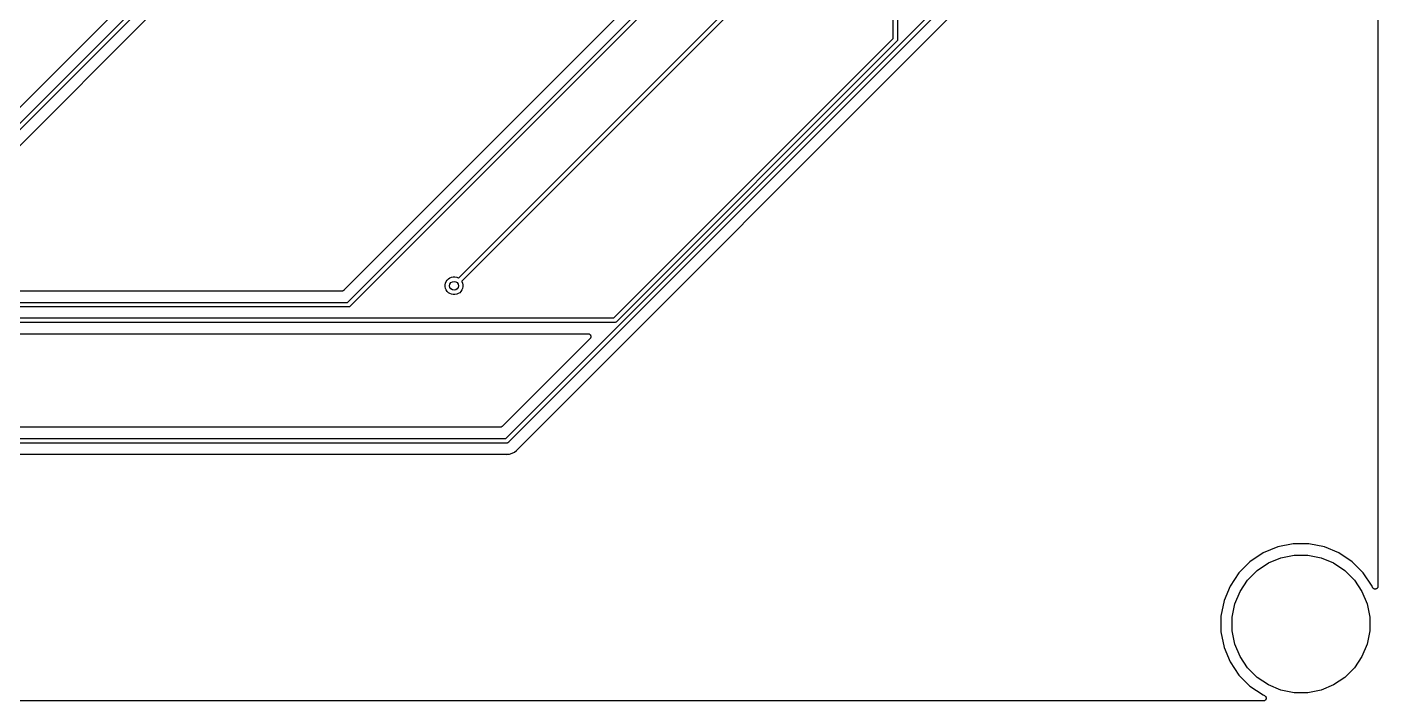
# Model space of a CAD drawing. Extents: x 2.15 to 10.02, y -5.18 to -1.32.
# Drawn here: x 7.622 to 10.018, y -5.18 to -3.985 of the extents above; entities that cross this region are included whole.
import ezdxf

# ---------------------------------------------------------------- set-up
doc = ezdxf.new("R2010")
doc.units = 0
doc.header["$MEASUREMENT"] = 0
doc.layers.add('BLACK', color=7, linetype='CONTINUOUS')

msp = doc.modelspace()

# ---------------------------------------------------------------- linework, layer by layer
at = {"layer": 'BLACK', "linetype": 'CONTINUOUS'}
for p, q in [((10.0184, -1.52349), (10.0184, -4.97651)), ((9.15846, -4.00543), (9.15846, -3.40828)), ((9.16634, -3.40685), (9.16634, -4.00687)), ((7.32317, -4.44173), (8.02205, -3.74286)), ((8.02205, -3.75399), (7.32772, -4.44832)), ((8.4716, -4.71457), (9.4061, -3.78006)), ((9.41167, -3.78563), (8.47615, -4.72115)), ((7.35963, -4.44469), (8.0016, -3.80272)), ((8.49116, -4.73442), (9.41632, -3.80926)), ((7.9151, -3.82152), (7.31635, -4.42027)), ((8.38754, -4.43012), (8.9378, -3.87987)), ((8.94438, -3.88442), (8.39311, -4.43568)), ((8.70646, -3.92922), (8.18391, -4.45176)), ((8.19073, -4.47323), (8.74472, -3.91924)), ((8.74927, -3.92583), (8.19528, -4.47981)), ((8.66311, -4.50079), (9.15846, -4.00543)), ((9.16505, -4.00998), (8.66766, -4.50737)), ((9.1652, -4.00986), (9.16505, -4.00998)), ((9.16569, -4.00926), (9.1652, -4.00986)), ((9.16606, -4.00857), (9.16569, -4.00926)), ((9.16628, -4.00783), (9.16606, -4.00857)), ((9.16634, -4.00725), (9.16628, -4.00783)), ((9.16634, -4.00687), (9.16636, -4.00706)), ((9.16636, -4.00706), (9.16634, -4.00725)), ((9.16634, -4.00725), (9.16634, -4.00725)), ((8.3673, -4.43366), (8.36949, -4.43147)), ((8.36949, -4.43147), (8.37207, -4.42975)), ((8.37207, -4.42975), (8.37493, -4.42856)), ((8.37493, -4.42856), (8.37798, -4.42795)), ((8.37798, -4.42795), (8.38108, -4.42795)), ((8.38108, -4.42795), (8.38412, -4.42856)), ((8.38412, -4.42856), (8.38699, -4.42975)), ((8.38699, -4.42975), (8.38754, -4.43012)), ((8.18038, -4.45323), (7.36317, -4.45323)), ((8.18084, -4.45318), (8.18038, -4.45323)), ((8.1813, -4.45314), (8.18084, -4.45318)), ((8.18132, -4.45314), (8.1813, -4.45314)), ((8.18135, -4.45313), (8.18132, -4.45314)), ((8.18179, -4.453), (8.18135, -4.45313)), ((8.18223, -4.45287), (8.18179, -4.453)), ((8.18226, -4.45286), (8.18223, -4.45287)), ((8.18228, -4.45285), (8.18226, -4.45286)), ((8.18269, -4.45263), (8.18228, -4.45285)), ((8.1831, -4.45242), (8.18269, -4.45263)), ((8.18312, -4.45241), (8.1831, -4.45242)), ((8.18314, -4.45239), (8.18312, -4.45241)), ((8.1835, -4.4521), (8.18314, -4.45239)), ((8.18386, -4.45181), (8.1835, -4.4521)), ((8.1839, -4.45178), (8.18386, -4.45181)), ((8.18391, -4.45176), (8.1839, -4.45178)), ((8.1839, -4.45178), (8.1839, -4.45178)), ((8.1839, -4.45178), (8.1839, -4.45178)), ((8.36378, -4.44215), (8.36438, -4.43911)), ((8.36378, -4.44525), (8.36378, -4.44215)), ((8.36438, -4.44829), (8.36378, -4.44525)), ((8.36438, -4.43911), (8.36557, -4.43624)), ((8.36557, -4.45116), (8.36438, -4.44829)), ((8.36557, -4.43624), (8.3673, -4.43366)), ((8.3673, -4.45374), (8.36557, -4.45116)), ((8.36949, -4.45593), (8.3673, -4.45374)), ((8.37207, -4.45766), (8.36949, -4.45593)), ((8.38957, -4.45593), (8.38699, -4.45766)), ((8.39176, -4.45374), (8.38957, -4.45593)), ((8.39348, -4.45116), (8.39176, -4.45374)), ((8.39311, -4.43568), (8.39348, -4.43624)), ((8.39348, -4.43624), (8.39467, -4.43911)), ((8.39467, -4.44829), (8.39348, -4.45116)), ((8.39467, -4.43911), (8.39528, -4.44215)), ((8.39528, -4.44525), (8.39467, -4.44829)), ((8.39528, -4.44215), (8.39528, -4.44525)), ((4.73299, -4.47323), (8.19073, -4.47323)), ((8.19217, -4.4811), (4.73299, -4.4811)), ((8.19236, -4.48112), (8.19217, -4.4811)), ((8.19256, -4.4811), (8.19236, -4.48112)), ((8.19313, -4.48105), (8.19256, -4.4811)), ((8.19256, -4.4811), (8.19256, -4.4811)), ((8.19388, -4.48082), (8.19313, -4.48105)), ((8.19456, -4.48045), (8.19388, -4.48082)), ((8.19516, -4.47996), (8.19456, -4.48045)), ((8.19528, -4.47981), (8.19516, -4.47996)), ((8.37493, -4.45884), (8.37207, -4.45766)), ((8.37798, -4.45945), (8.37493, -4.45884)), ((8.38108, -4.45945), (8.37798, -4.45945)), ((8.38412, -4.45884), (8.38108, -4.45945)), ((8.38699, -4.45766), (8.38412, -4.45884)), ((4.70468, -4.50079), (8.66311, -4.50079)), ((8.66454, -4.50866), (4.70612, -4.50866)), ((4.71647, -4.52866), (8.61715, -4.52866)), ((8.61715, -4.52866), (8.6172, -4.52866)), ((8.6172, -4.52866), (8.6172, -4.52866)), ((8.6172, -4.52866), (8.6172, -4.52866)), ((8.6172, -4.52866), (8.61722, -4.52866)), ((8.61722, -4.52866), (8.61769, -4.52872)), ((8.61769, -4.52872), (8.61817, -4.52877)), ((8.61817, -4.52877), (8.61818, -4.52877)), ((8.61818, -4.52877), (8.61819, -4.52877)), ((8.61819, -4.52877), (8.61864, -4.52891)), ((8.61864, -4.52891), (8.6191, -4.52906)), ((8.6191, -4.52906), (8.61911, -4.52906)), ((8.61911, -4.52906), (8.61912, -4.52907)), ((8.61912, -4.52907), (8.61954, -4.5293)), ((8.66474, -4.50868), (8.66454, -4.50866)), ((8.66493, -4.50866), (8.66474, -4.50868)), ((8.66551, -4.5086), (8.66493, -4.50866)), ((8.66493, -4.50866), (8.66493, -4.50866)), ((8.66625, -4.50838), (8.66551, -4.5086)), ((8.66693, -4.50801), (8.66625, -4.50838)), ((8.66753, -4.50752), (8.66693, -4.50801)), ((8.66766, -4.50737), (8.66753, -4.50752)), ((8.62068, -4.5372), (8.46478, -4.6931)), ((8.61954, -4.5293), (8.61996, -4.52953)), ((8.61996, -4.52953), (8.61996, -4.52953)), ((8.61996, -4.52953), (8.61997, -4.52954)), ((8.61997, -4.52954), (8.62034, -4.52984)), ((8.62034, -4.52984), (8.62071, -4.53015)), ((8.62099, -4.53683), (8.62068, -4.5372)), ((8.62071, -4.53015), (8.62071, -4.53016)), ((8.62071, -4.53016), (8.62072, -4.53016)), ((8.62072, -4.53016), (8.62102, -4.53053)), ((8.62129, -4.53646), (8.62099, -4.53683)), ((8.62102, -4.53053), (8.62132, -4.53091)), ((8.6213, -4.53645), (8.62129, -4.53646)), ((8.62153, -4.53602), (8.6213, -4.53644)), ((8.6213, -4.53644), (8.6213, -4.53645)), ((8.62132, -4.53091), (8.62133, -4.53092)), ((8.62133, -4.53092), (8.62133, -4.53092)), ((8.62133, -4.53092), (8.62155, -4.53134)), ((8.62176, -4.5356), (8.62153, -4.53602)), ((8.62155, -4.53134), (8.62178, -4.53177)), ((8.6219, -4.53512), (8.62176, -4.53558)), ((8.62176, -4.53558), (8.62176, -4.53559)), ((8.62176, -4.53559), (8.62176, -4.5356)), ((8.62178, -4.53177), (8.62178, -4.53178)), ((8.62178, -4.53178), (8.62178, -4.53179)), ((8.62178, -4.53179), (8.62192, -4.53224)), ((8.62205, -4.53467), (8.6219, -4.53512)), ((8.62192, -4.53224), (8.62206, -4.53271)), ((8.6221, -4.53417), (8.62205, -4.53465)), ((8.62205, -4.53465), (8.62205, -4.53466)), ((8.62205, -4.53466), (8.62205, -4.53467)), ((8.62206, -4.53271), (8.62206, -4.53272)), ((8.62206, -4.53272), (8.62206, -4.53272)), ((8.62206, -4.53272), (8.6221, -4.5332)), ((8.6221, -4.5332), (8.62215, -4.53368)), ((8.62215, -4.5337), (8.6221, -4.53417)), ((8.62215, -4.53368), (8.62215, -4.53369)), ((8.62215, -4.53369), (8.62215, -4.5337)), ((8.46124, -4.69457), (5.52219, -4.69457)), ((8.4617, -4.69452), (8.46124, -4.69457)), ((8.46216, -4.69448), (8.4617, -4.69452)), ((8.46219, -4.69447), (8.46216, -4.69448)), ((8.46221, -4.69447), (8.46219, -4.69447)), ((8.46265, -4.69434), (8.46221, -4.69447)), ((8.4631, -4.69421), (8.46265, -4.69434)), ((8.46312, -4.6942), (8.4631, -4.69421)), ((8.46315, -4.69419), (8.46312, -4.6942)), ((8.46356, -4.69397), (8.46315, -4.69419)), ((8.46397, -4.69376), (8.46356, -4.69397)), ((8.46399, -4.69374), (8.46397, -4.69376)), ((8.46401, -4.69373), (8.46399, -4.69374)), ((8.46437, -4.69344), (8.46401, -4.69373)), ((8.46473, -4.69315), (8.46437, -4.69344)), ((8.46476, -4.69312), (8.46473, -4.69315)), ((8.46477, -4.69311), (8.46476, -4.69312)), ((8.46478, -4.6931), (8.46477, -4.69311)), ((8.46477, -4.69311), (8.46477, -4.69311)), ((5.16872, -4.71457), (8.4716, -4.71457)), ((8.47304, -4.72244), (5.16728, -4.72244)), ((5.28751, -4.74244), (8.47181, -4.74244)), ((8.47181, -4.74244), (8.47188, -4.74244)), ((8.47188, -4.74244), (8.47209, -4.74246)), ((8.47209, -4.74246), (8.4723, -4.74247)), ((8.4723, -4.74247), (8.47323, -4.74256)), ((8.47323, -4.72246), (8.47304, -4.72244)), ((8.47342, -4.72244), (8.47323, -4.72246)), ((8.47323, -4.74256), (8.47416, -4.74247)), ((8.474, -4.72238), (8.47342, -4.72244)), ((8.47342, -4.72244), (8.47342, -4.72244)), ((8.47474, -4.72216), (8.474, -4.72238)), ((8.47416, -4.74247), (8.47417, -4.74246)), ((8.47417, -4.74246), (8.47792, -4.74209)), ((8.47543, -4.72179), (8.47474, -4.72216)), ((8.47603, -4.7213), (8.47543, -4.72179)), ((8.47615, -4.72115), (8.47603, -4.7213)), ((8.47792, -4.74209), (8.48243, -4.74073)), ((8.48243, -4.74073), (8.48659, -4.7385)), ((8.48659, -4.7385), (8.49024, -4.73551)), ((8.49024, -4.73551), (8.49083, -4.73479)), ((8.49083, -4.73479), (8.49087, -4.73473)), ((8.49087, -4.73473), (8.49103, -4.73459)), ((8.49103, -4.73459), (8.49116, -4.73442)), ((9.84046, -4.90672), (9.81461, -4.91743)), ((9.8679, -4.90126), (9.84046, -4.90672)), ((9.89588, -4.90126), (9.8679, -4.90126)), ((9.92332, -4.90672), (9.89588, -4.90126)), ((9.94917, -4.91743), (9.92332, -4.90672)), ((9.79134, -4.93297), (9.77155, -4.95276)), ((9.81461, -4.91743), (9.79134, -4.93297)), ((9.80409, -4.94851), (9.82408, -4.93515)), ((9.82408, -4.93515), (9.84629, -4.92595)), ((9.84629, -4.92595), (9.86987, -4.92126)), ((9.86987, -4.92126), (9.89391, -4.92126)), ((9.89391, -4.92126), (9.91749, -4.92595)), ((9.91749, -4.92595), (9.9397, -4.93515)), ((9.9397, -4.93515), (9.95969, -4.94851)), ((9.97244, -4.93297), (9.94917, -4.91743)), ((9.99223, -4.95276), (9.97244, -4.93297)), ((9.77155, -4.95276), (9.75601, -4.97602)), ((9.78709, -4.96551), (9.80409, -4.94851)), ((9.95969, -4.94851), (9.97669, -4.96551)), ((10.0078, -4.97602), (9.99223, -4.95276)), ((9.75601, -4.97602), (9.7453, -5.00187)), ((9.77373, -4.9855), (9.78709, -4.96551)), ((9.97669, -4.96551), (9.99005, -4.9855)), ((10.0088, -4.97843), (10.0078, -4.97602)), ((10.009, -4.97885), (10.0088, -4.97843)), ((10.0092, -4.97928), (10.009, -4.97885)), ((10.0092, -4.97929), (10.0092, -4.97928)), ((10.0092, -4.97928), (10.0092, -4.97928)), ((10.0095, -4.97967), (10.0092, -4.97929)), ((10.0098, -4.98004), (10.0095, -4.97967)), ((10.0102, -4.98035), (10.0098, -4.98004)), ((10.0098, -4.98004), (10.0098, -4.98004)), ((10.0098, -4.98004), (10.0098, -4.98004)), ((10.0106, -4.98066), (10.0102, -4.98035)), ((10.011, -4.98089), (10.0106, -4.98066)), ((10.0106, -4.98066), (10.0106, -4.98066)), ((10.0106, -4.98066), (10.0106, -4.98066)), ((10.0114, -4.98112), (10.011, -4.98089)), ((10.0115, -4.98112), (10.0114, -4.98112)), ((10.0115, -4.98113), (10.0115, -4.98112)), ((10.0119, -4.98127), (10.0115, -4.98113)), ((10.0124, -4.98141), (10.0119, -4.98127)), ((10.0129, -4.98146), (10.0124, -4.98141)), ((10.0124, -4.98141), (10.0124, -4.98141)), ((10.0124, -4.98141), (10.0124, -4.98141)), ((10.0134, -4.98151), (10.0129, -4.98146)), ((10.0139, -4.98147), (10.0134, -4.98151)), ((10.0134, -4.98151), (10.0134, -4.98151)), ((10.0134, -4.98151), (10.0134, -4.98151)), ((10.0143, -4.98143), (10.0139, -4.98147)), ((10.0148, -4.98128), (10.0143, -4.98142)), ((10.0143, -4.98142), (10.0143, -4.98142)), ((10.0143, -4.98142), (10.0143, -4.98143)), ((10.0153, -4.98115), (10.0148, -4.98128)), ((10.0157, -4.98092), (10.0153, -4.98115)), ((10.0153, -4.98115), (10.0153, -4.98115)), ((10.0153, -4.98115), (10.0153, -4.98115)), ((10.0161, -4.9807), (10.0157, -4.98092)), ((10.0165, -4.98039), (10.0161, -4.98069)), ((10.0161, -4.98069), (10.0161, -4.98069)), ((10.0161, -4.98069), (10.0161, -4.9807)), ((10.0169, -4.98009), (10.0165, -4.98039)), ((10.0172, -4.9797), (10.0169, -4.98008)), ((10.0169, -4.98008), (10.0169, -4.98008)), ((10.0169, -4.98008), (10.0169, -4.98009)), ((10.0175, -4.97934), (10.0172, -4.9797)), ((10.0178, -4.9789), (10.0175, -4.97933)), ((10.0175, -4.97933), (10.0175, -4.97933)), ((10.0175, -4.97933), (10.0175, -4.97934)), ((10.018, -4.97848), (10.0178, -4.9789)), ((10.0181, -4.97802), (10.018, -4.97848)), ((10.018, -4.97848), (10.018, -4.97848)), ((10.018, -4.97848), (10.018, -4.97848)), ((10.0183, -4.97755), (10.0181, -4.97802)), ((10.0184, -4.97658), (10.0183, -4.97707)), ((10.0183, -4.97707), (10.0183, -4.97754)), ((10.0183, -4.97754), (10.0183, -4.97755)), ((10.0183, -4.97755), (10.0183, -4.97755)), ((10.0184, -4.97651), (10.0184, -4.97657)), ((10.0184, -4.97657), (10.0184, -4.97657)), ((10.0184, -4.97657), (10.0184, -4.97658)), ((10.0184, -4.97658), (10.0184, -4.97658)), ((9.7453, -5.00187), (9.73984, -5.02932)), ((9.75984, -5.03129), (9.76453, -5.00771)), ((9.76453, -5.00771), (9.77373, -4.9855)), ((9.99005, -4.9855), (9.99925, -5.00771)), ((9.99925, -5.00771), (10.0039, -5.03129)), ((9.73984, -5.02932), (9.73984, -5.0573)), ((9.75984, -5.05533), (9.75984, -5.03129)), ((10.0039, -5.03129), (10.0039, -5.05533)), ((9.76453, -5.07891), (9.75984, -5.05533)), ((10.0039, -5.05533), (9.99925, -5.07891)), ((9.73984, -5.0573), (9.7453, -5.08474)), ((9.77373, -5.10112), (9.76453, -5.07891)), ((9.99925, -5.07891), (9.99005, -5.10112)), ((9.7453, -5.08474), (9.75601, -5.11059)), ((9.78709, -5.12111), (9.77373, -5.10112)), ((9.99005, -5.10112), (9.97669, -5.12111)), ((9.75601, -5.11059), (9.77155, -5.13386)), ((9.80409, -5.13811), (9.78709, -5.12111)), ((9.97669, -5.12111), (9.95969, -5.13811)), ((9.77155, -5.13386), (9.79134, -5.15364)), ((9.82408, -5.15146), (9.80409, -5.13811)), ((9.84629, -5.16066), (9.82408, -5.15146)), ((9.9397, -5.15146), (9.91749, -5.16066)), ((9.95969, -5.13811), (9.9397, -5.15146)), ((9.79134, -5.15364), (9.81461, -5.16919)), ((9.81461, -5.16919), (9.81701, -5.17018)), ((9.81701, -5.17018), (9.81707, -5.17021)), ((9.81707, -5.17021), (9.81707, -5.17021)), ((9.81707, -5.17021), (9.81707, -5.17021)), ((9.81707, -5.17021), (9.81707, -5.17021)), ((9.81707, -5.17021), (9.8175, -5.17045)), ((9.8175, -5.17045), (9.81792, -5.17068)), ((9.81792, -5.17068), (9.81792, -5.17068)), ((9.81792, -5.17068), (9.81793, -5.17068)), ((9.81793, -5.17068), (9.8183, -5.171)), ((9.8183, -5.171), (9.81867, -5.1713)), ((9.81867, -5.1713), (9.81867, -5.17131)), ((9.81867, -5.17131), (9.81867, -5.17131)), ((9.81867, -5.17131), (9.81898, -5.17169)), ((9.81898, -5.17169), (9.81928, -5.17207)), ((9.81928, -5.17207), (9.81928, -5.17207)), ((9.81928, -5.17207), (9.81928, -5.17207)), ((9.81928, -5.17207), (9.81951, -5.1725)), ((9.81951, -5.1725), (9.81973, -5.17293)), ((9.81973, -5.17293), (9.81973, -5.17293)), ((9.81973, -5.17293), (9.81974, -5.17294)), ((9.81974, -5.17294), (9.81987, -5.17341)), ((9.81999, -5.17582), (9.81986, -5.17626)), ((9.81987, -5.17341), (9.82001, -5.17387)), ((9.82005, -5.1753), (9.81999, -5.17581)), ((9.81999, -5.17581), (9.81999, -5.17581)), ((9.81999, -5.17581), (9.81999, -5.17582)), ((9.82001, -5.17387), (9.82001, -5.17387)), ((9.82001, -5.17387), (9.82001, -5.17387)), ((9.82001, -5.17387), (9.82005, -5.17435)), ((9.82005, -5.17435), (9.8201, -5.17484)), ((9.8201, -5.17485), (9.82005, -5.1753)), ((9.8201, -5.17484), (9.8201, -5.17484)), ((9.8201, -5.17484), (9.8201, -5.17485)), ((9.86987, -5.16535), (9.84629, -5.16066)), ((9.89391, -5.16535), (9.86987, -5.16535)), ((9.91749, -5.16066), (9.89391, -5.16535)), ((9.8151, -5.1798), (6.32664, -5.1798)), ((9.81559, -5.17976), (9.8151, -5.1798)), ((9.81606, -5.17971), (9.81559, -5.17976)), ((9.81607, -5.17971), (9.81606, -5.17971)), ((9.81606, -5.17971), (9.81606, -5.17971)), ((9.81653, -5.17957), (9.81607, -5.17971)), ((9.81699, -5.17943), (9.81653, -5.17957)), ((9.817, -5.17943), (9.81699, -5.17943)), ((9.81744, -5.17919), (9.817, -5.17943)), ((9.817, -5.17943), (9.817, -5.17943)), ((9.81786, -5.17897), (9.81744, -5.17919)), ((9.81825, -5.17866), (9.81786, -5.17897)), ((9.81786, -5.17897), (9.81786, -5.17897)), ((9.81786, -5.17897), (9.81786, -5.17897)), ((9.81861, -5.17836), (9.81825, -5.17866)), ((9.81862, -5.17835), (9.81861, -5.17836)), ((9.81893, -5.17797), (9.81862, -5.17835)), ((9.81862, -5.17835), (9.81862, -5.17835)), ((9.81924, -5.17761), (9.81893, -5.17797)), ((9.81948, -5.17716), (9.81924, -5.1776)), ((9.81924, -5.1776), (9.81924, -5.1776)), ((9.81924, -5.1776), (9.81924, -5.17761)), ((9.8197, -5.17675), (9.81948, -5.17716)), ((9.81971, -5.17674), (9.8197, -5.17674)), ((9.8197, -5.17674), (9.8197, -5.17675)), ((9.81986, -5.17626), (9.81971, -5.17674))]:
    msp.add_line(p, q, dxfattribs=at)
at = {"layer": 'BLACK'}
msp.add_circle((8.37953, -4.4437), 0.00787, dxfattribs=at)

doc.saveas('drawing.dxf')
